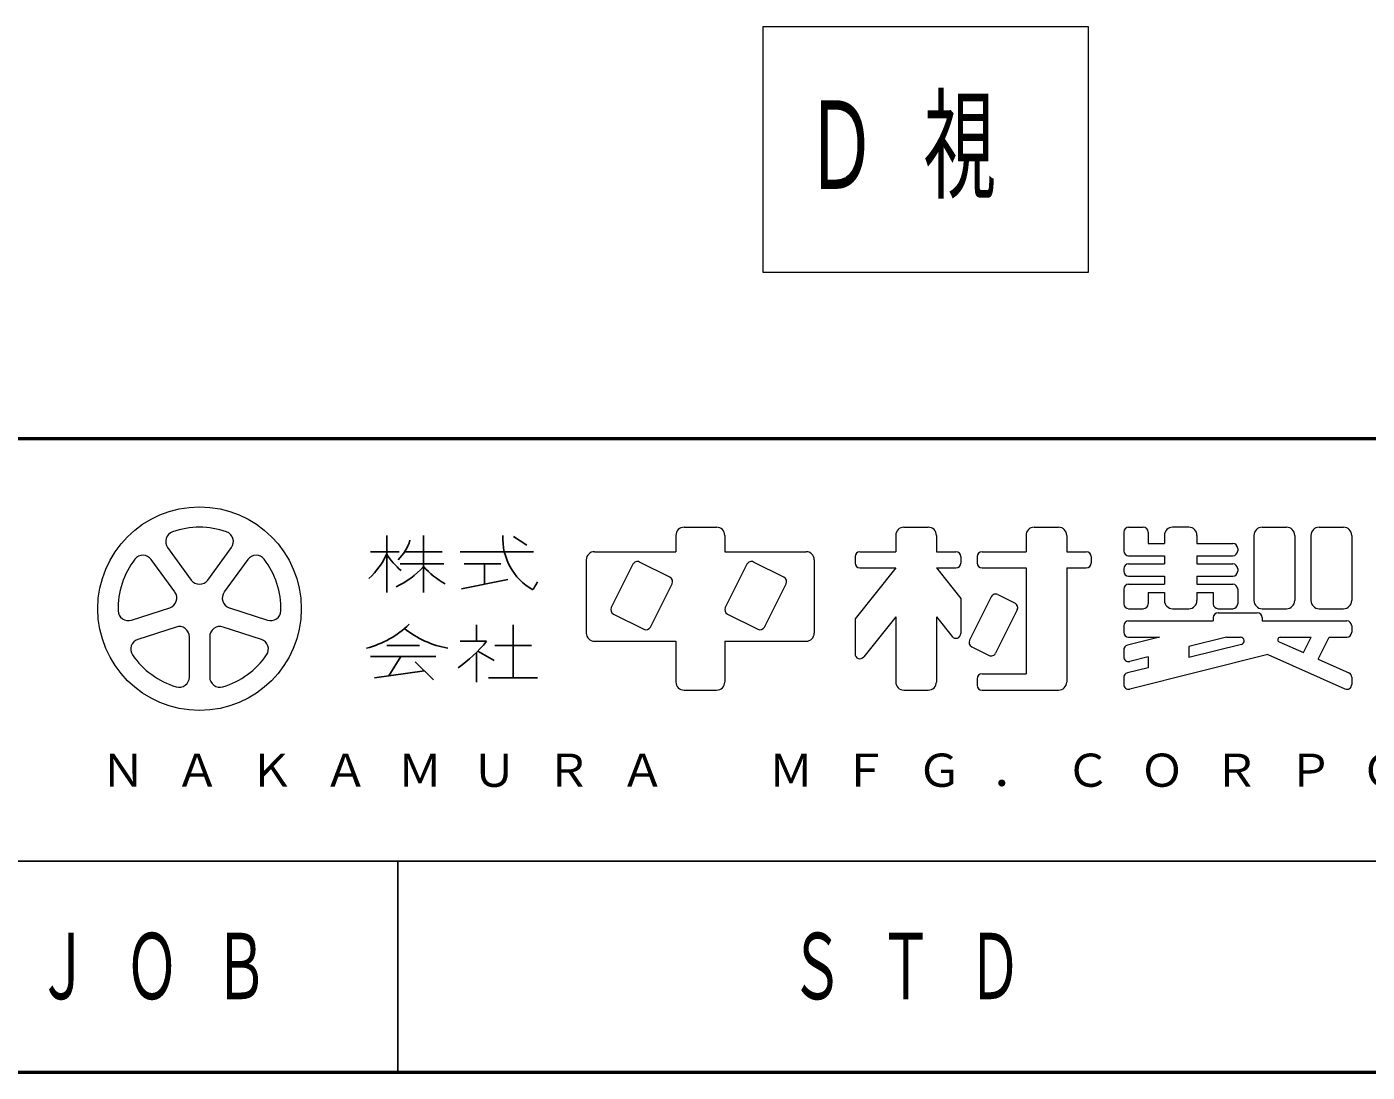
# Model space of a CAD drawing. Units: millimetres on the paper, scale 1:50. Extents: x -385 to 420, y 0 to 267.
# Drawn here: x -67.3 to -22.85, y 0 to 34.65 of the extents above; entities that cross this region are included whole.
import ezdxf

# ---------------------------------------------------------------- set-up
doc = ezdxf.new("R2010")
doc.units = ezdxf.units.MM
doc.layers.add('1_50', color=7, linetype='Continuous', lineweight=25)
doc.layers.add('LY_3', color=7, linetype='Continuous', lineweight=13)
doc.layers.add('LY_4', color=7, linetype='Continuous')
doc.styles.add('ＭＳ ゴシック', font='')
doc.styles.get('ＭＳ ゴシック').set_extended_font_data('MS Gothic')

msp = doc.modelspace()

# ---------------------------------------------------------------- linework, layer by layer
at = {"layer": '1_50', "lineweight": 13}
for p, q in [((-42.894, 34.651), (-42.894, 26.518)), ((-32.094, 34.651), (-42.894, 34.651)), ((-32.094, 26.518), (-32.094, 34.651)), ((-42.894, 26.518), (-32.094, 26.518))]:
    msp.add_line(p, q, dxfattribs=at)
at = {"layer": 'LY_3', "lineweight": 50}
for p, q in [((-385, 21), (0, 21)), ((-385, 0), (0, 0))]:
    msp.add_line(p, q, dxfattribs=at)
at = {"layer": 'LY_3', "lineweight": 25}
for p, q in [((-55.361, 17.793), (-55.361, 15.903)), ((-54.146, 17.793), (-54.146, 15.903)), ((-50.719, 17.467), (-51.16, 17.761)), ((-55.901, 17.253), (-54.956, 17.253)), ((-54.769, 17.253), (-53.525, 17.253)), ((-52.931, 17.253), (-50.501, 17.253)), ((-54.915, 16.848), (-53.471, 16.848)), ((-52.796, 16.848), (-51.581, 16.848)), ((-52.121, 16.848), (-52.121, 16.173)), ((-52.889, 16.02), (-51.353, 16.327)), ((-52.391, 14.823), (-52.391, 14.283)), ((-51.176, 14.823), (-51.176, 13.068)), ((-52.931, 14.283), (-52.051, 14.283)), ((-55.901, 13.784), (-53.741, 13.784)), ((-55.361, 14.148), (-54.281, 14.148)), ((-54.899, 13.784), (-55.289, 13.136)), ((-52.391, 13.91), (-52.391, 12.933)), ((-52.34, 13.96), (-51.796, 13.646)), ((-51.783, 14.148), (-50.568, 14.148)), ((-54.416, 13.607), (-53.81, 13.001)), ((-55.765, 13.067), (-54.113, 13.304)), ((-51.986, 13.068), (-50.366, 13.068)), ((-55, 7), (-55, 0))]:
    msp.add_line(p, q, dxfattribs=at)
at = {"layer": 'LY_3'}
for p, q in [((-45.776, 17.793), (-45.776, 17.253)), ((-45.506, 18.063), (-44.426, 18.063)), ((-44.156, 17.793), (-44.156, 17.253)), ((-38.486, 17.793), (-38.486, 17.253)), ((-38.216, 18.063), (-37.406, 18.063)), ((-37.136, 17.793), (-37.136, 17.253)), ((-34.166, 17.793), (-34.166, 17.253)), ((-33.896, 18.063), (-33.086, 18.063)), ((-32.816, 17.793), (-32.816, 17.253)), ((-30.926, 17.901), (-30.926, 17.28)), ((-30.764, 18.063), (-30.278, 18.063)), ((-30.116, 17.901), (-30.116, 17.523)), ((-29.576, 17.793), (-29.576, 17.523)), ((-28.766, 18.063), (-29.306, 18.063)), ((-28.496, 17.793), (-28.496, 17.523)), ((-26.606, 17.793), (-26.606, 15.633)), ((-26.336, 18.063), (-25.526, 18.063)), ((-25.256, 17.793), (-25.256, 15.633)), ((-24.716, 17.793), (-24.716, 15.633)), ((-24.446, 18.063), (-23.636, 18.063)), ((-23.366, 17.793), (-23.366, 15.633)), ((-62.629, 17.393), (-61.844, 16.313)), ((-61.298, 16.313), (-60.513, 17.393)), ((-30.116, 17.523), (-29.576, 17.523)), ((-28.496, 17.523), (-27.308, 17.523)), ((-27.146, 17.361), (-27.146, 17.28)), ((-62.39, 15.917), (-63.175, 16.997)), ((-59.967, 16.997), (-60.752, 15.917)), ((-48.746, 16.983), (-48.746, 14.553)), ((-48.476, 17.253), (-45.776, 17.253)), ((-45.975, 16.408), (-46.981, 16.911)), ((-44.156, 17.253), (-41.456, 17.253)), ((-42.195, 16.408), (-43.201, 16.911)), ((-41.186, 16.983), (-41.186, 14.553)), ((-39.836, 17.091), (-39.836, 16.875)), ((-39.674, 17.253), (-38.486, 17.253)), ((-37.136, 17.253), (-36.488, 17.253)), ((-36.326, 17.091), (-36.326, 16.875)), ((-35.786, 17.091), (-35.786, 16.875)), ((-35.624, 17.253), (-34.166, 17.253)), ((-32.816, 17.253), (-32.168, 17.253)), ((-32.006, 17.091), (-32.006, 16.875)), ((-30.764, 17.118), (-29.576, 17.118)), ((-29.576, 17.118), (-29.576, 16.848)), ((-28.496, 17.118), (-27.308, 17.118)), ((-28.496, 17.118), (-28.496, 16.848)), ((-47.198, 16.838), (-47.918, 15.4)), ((-43.418, 16.838), (-44.138, 15.4)), ((-38.486, 16.713), (-39.836, 15.026)), ((-39.674, 16.713), (-38.486, 16.713)), ((-37.136, 16.713), (-36.326, 15.701)), ((-37.136, 16.713), (-36.488, 16.713)), ((-35.624, 16.713), (-34.166, 16.713)), ((-34.166, 16.713), (-34.166, 13.203)), ((-32.816, 16.713), (-32.816, 12.933)), ((-32.816, 16.713), (-32.168, 16.713)), ((-30.926, 16.686), (-30.926, 16.605)), ((-30.764, 16.848), (-29.576, 16.848)), ((-28.496, 16.848), (-27.308, 16.848)), ((-27.146, 16.686), (-27.146, 16.605)), ((-46.622, 14.752), (-45.902, 16.19)), ((-42.842, 14.752), (-42.122, 16.19)), ((-30.926, 16.011), (-30.926, 15.525)), ((-30.764, 16.443), (-29.576, 16.443)), ((-30.764, 16.173), (-29.576, 16.173)), ((-29.576, 16.443), (-29.576, 16.173)), ((-28.496, 16.443), (-27.308, 16.443)), ((-28.496, 16.443), (-28.496, 16.173)), ((-28.496, 16.173), (-27.308, 16.173)), ((-27.146, 16.011), (-27.146, 15.525)), ((-36.326, 15.701), (-36.326, 14.543)), ((-35.318, 15.758), (-36.038, 14.32)), ((-35.101, 15.831), (-34.527, 15.544)), ((-30.116, 15.903), (-29.576, 15.903)), ((-30.116, 15.903), (-30.116, 15.525)), ((-29.576, 15.903), (-29.576, 15.633)), ((-28.496, 15.903), (-28.496, 15.633)), ((-28.496, 15.903), (-27.956, 15.903)), ((-27.956, 15.903), (-27.956, 15.525)), ((-63.828, 14.985), (-62.559, 15.397)), ((-60.583, 15.397), (-59.313, 14.985)), ((-47.845, 15.183), (-46.839, 14.68)), ((-44.065, 15.183), (-43.059, 14.68)), ((-34.454, 15.326), (-35.174, 13.888)), ((-30.764, 15.363), (-30.278, 15.363)), ((-29.306, 15.363), (-28.766, 15.363)), ((-27.794, 15.363), (-27.308, 15.363)), ((-27.794, 15.228), (-26.498, 15.228)), ((-26.336, 15.363), (-25.526, 15.363)), ((-24.446, 15.363), (-23.636, 15.363)), ((-62.35, 14.755), (-63.62, 14.343)), ((-59.522, 14.343), (-60.792, 14.755)), ((-39.836, 15.026), (-39.836, 13.868)), ((-38.486, 15.093), (-39.547, 13.766)), ((-38.486, 15.093), (-38.486, 12.933)), ((-37.136, 15.093), (-36.614, 14.441)), ((-37.136, 15.093), (-37.136, 12.933)), ((-30.926, 14.796), (-30.926, 14.58)), ((-30.764, 14.958), (-27.956, 14.958)), ((-27.956, 15.066), (-27.956, 14.958)), ((-26.336, 15.066), (-26.336, 14.958)), ((-26.336, 14.958), (-23.528, 14.958)), ((-23.366, 14.796), (-23.366, 14.58)), ((-61.908, 13.099), (-61.908, 14.434)), ((-61.233, 14.434), (-61.233, 13.099)), ((-48.476, 14.283), (-45.776, 14.283)), ((-45.776, 14.283), (-45.776, 12.933)), ((-44.156, 14.283), (-41.456, 14.283)), ((-44.156, 14.283), (-44.156, 12.933)), ((-29.74, 14.418), (-30.803, 14.152)), ((-30.764, 14.418), (-29.74, 14.418)), ((-27.513, 14.418), (-28.766, 14.105)), ((-27.513, 14.418), (-27.053, 14.418)), ((-25.771, 14.263), (-24.968, 13.906)), ((-25.738, 14.418), (-24.712, 14.418)), ((-24.968, 13.906), (-24.712, 14.418)), ((-24.474, 13.687), (-24.108, 14.418)), ((-24.108, 14.418), (-23.528, 14.418)), ((-35.965, 14.103), (-35.391, 13.816)), ((-30.926, 13.995), (-30.926, 13.773)), ((-26.15, 13.841), (-30.725, 12.697)), ((-27.023, 14.179), (-28.766, 13.743)), ((-28.766, 14.105), (-28.766, 13.743)), ((-26.15, 13.841), (-23.594, 12.705)), ((-30.116, 13.406), (-30.803, 13.234)), ((-30.116, 13.768), (-30.725, 13.615)), ((-30.116, 13.768), (-30.116, 13.406)), ((-24.474, 13.687), (-23.462, 13.237)), ((-35.786, 13.041), (-35.786, 12.825)), ((-35.624, 13.203), (-34.166, 13.203)), ((-30.926, 13.077), (-30.926, 12.854)), ((-23.366, 13.089), (-23.366, 12.853)), ((-45.506, 12.663), (-44.426, 12.663)), ((-38.216, 12.663), (-37.406, 12.663)), ((-35.624, 12.663), (-33.086, 12.663))]:
    msp.add_line(p, q, dxfattribs=at)
at = {"layer": 'LY_3', "color": 211, "lineweight": 25}
msp.add_line((-242.5, 7), (0, 7), dxfattribs=at)
at = {"layer": 'LY_3'}
msp.add_circle((-61.571, 15.363), 3.375, dxfattribs=at)
for centre, radius, start, end in [((-62.356, 17.592), 0.338, 109.3985, 216), ((-61.571, 15.363), 2.7, 70.6016, 109.3985), ((-60.786, 17.592), 0.338, 324, 70.6016), ((-45.506, 17.793), 0.27, 90, 180), ((-44.426, 17.793), 0.27, 0, 90), ((-38.216, 17.793), 0.27, 90, 180), ((-37.406, 17.793), 0.27, 0, 90), ((-33.896, 17.793), 0.27, 90, 180), ((-33.086, 17.793), 0.27, 0, 90), ((-30.764, 17.901), 0.162, 90, 180), ((-30.278, 17.901), 0.162, 0, 90), ((-29.306, 17.793), 0.27, 90, 180), ((-28.766, 17.793), 0.27, 0, 90), ((-26.336, 17.793), 0.27, 90, 180), ((-25.526, 17.793), 0.27, 0, 90), ((-24.446, 17.793), 0.27, 90, 180), ((-23.636, 17.793), 0.27, 0, 90), ((-27.308, 17.361), 0.162, 0, 90), ((-61.571, 15.363), 2.7, 142.6015, 181.3985), ((-63.448, 16.798), 0.338, 36, 142.6015), ((-59.694, 16.798), 0.338, 37.3985, 144), ((-61.571, 15.363), 2.7, 358.6015, 37.3985), ((-48.476, 16.983), 0.27, 90, 180), ((-47.054, 16.766), 0.162, 63.4349, 153.435), ((-43.274, 16.766), 0.162, 63.4349, 153.435), ((-41.456, 16.983), 0.27, 0, 90), ((-39.674, 17.091), 0.162, 90, 180), ((-36.488, 17.091), 0.162, 0, 90), ((-35.624, 17.091), 0.162, 90, 180), ((-32.168, 17.091), 0.162, 0, 90), ((-30.764, 17.28), 0.162, 180, 270), ((-27.308, 17.28), 0.162, 270, 0), ((-39.674, 16.875), 0.162, 180, 270), ((-36.488, 16.875), 0.162, 270, 0), ((-35.624, 16.875), 0.162, 180, 270), ((-32.168, 16.875), 0.162, 270, 0), ((-30.764, 16.686), 0.162, 90, 180), ((-30.764, 16.605), 0.162, 180, 270), ((-27.308, 16.686), 0.162, 0, 90), ((-27.308, 16.605), 0.162, 270, 0), ((-61.571, 16.512), 0.338, 216, 324), ((-46.047, 16.263), 0.162, 333.4349, 63.4349), ((-42.267, 16.263), 0.162, 333.4349, 63.4349), ((-30.764, 16.011), 0.162, 90, 180), ((-27.308, 16.011), 0.162, 0, 90), ((-62.663, 15.718), 0.338, 288, 36), ((-60.479, 15.718), 0.338, 144, 252), ((-35.174, 15.686), 0.162, 63.4349, 153.435), ((-29.306, 15.633), 0.27, 180, 270), ((-28.766, 15.633), 0.27, 270, 0), ((-26.336, 15.633), 0.27, 180, 270), ((-25.526, 15.633), 0.27, 270, 0), ((-24.446, 15.633), 0.27, 180, 270), ((-23.636, 15.633), 0.27, 270, 0), ((-63.933, 15.306), 0.338, 181.3985, 288), ((-59.209, 15.306), 0.338, 252, 358.6016), ((-47.773, 15.328), 0.162, 153.4349, 243.4349), ((-43.993, 15.328), 0.162, 153.4349, 243.4349), ((-34.599, 15.399), 0.162, 333.4349, 63.4349), ((-30.764, 15.525), 0.162, 180, 270), ((-30.278, 15.525), 0.162, 270, 0), ((-27.794, 15.525), 0.162, 180, 270), ((-27.794, 15.066), 0.162, 90, 180), ((-27.308, 15.525), 0.162, 270, 0), ((-26.498, 15.066), 0.162, 0, 90), ((-62.246, 14.434), 0.338, 360, 108), ((-60.896, 14.434), 0.338, 72, 180), ((-46.766, 14.825), 0.162, 243.435, 333.435), ((-42.986, 14.825), 0.162, 243.435, 333.435), ((-30.764, 14.796), 0.162, 90, 180), ((-23.528, 14.796), 0.162, 0, 90), ((-63.516, 14.022), 0.338, 108, 214.6015), ((-59.626, 14.022), 0.338, 325.3985, 72), ((-48.476, 14.553), 0.27, 180, 270), ((-41.456, 14.553), 0.27, 270, 0), ((-36.488, 14.543), 0.162, 218.6596, 0), ((-35.893, 14.248), 0.162, 153.4349, 243.4348), ((-30.764, 14.58), 0.162, 180, 270), ((-27.053, 14.297), 0.121, 284.0365, 90), ((-25.738, 14.337), 0.081, 90, 246.0382), ((-23.528, 14.58), 0.162, 270, 0), ((-61.571, 15.363), 2.7, 214.6016, 253.3985), ((-61.571, 15.363), 2.7, 286.6015, 325.3985), ((-39.674, 13.868), 0.162, 180, 321.3404), ((-35.318, 13.961), 0.162, 243.4349, 333.435), ((-30.764, 13.995), 0.162, 104.0361, 180), ((-30.764, 13.773), 0.162, 180, 284.0361), ((-62.246, 13.099), 0.338, 253.3985, 360), ((-60.896, 13.099), 0.338, 180, 286.6015), ((-45.506, 12.933), 0.27, 180, 270), ((-44.426, 12.933), 0.27, 270, 0), ((-38.216, 12.933), 0.27, 180, 270), ((-37.406, 12.933), 0.27, 270, 0), ((-35.624, 13.041), 0.162, 90, 180), ((-33.086, 12.933), 0.27, 270, 0), ((-30.764, 13.077), 0.162, 104.0361, 180), ((-23.528, 13.089), 0.162, 0, 66.037), ((-35.624, 12.825), 0.162, 180, 270), ((-30.764, 12.854), 0.162, 180, 284.0361), ((-23.528, 12.853), 0.162, 246.037, 0)]:
    msp.add_arc(centre, radius, start, end, dxfattribs=at)
at = {"layer": 'LY_3', "lineweight": 25}
for centre, radius, start, end in [((-49.563, 17.694), 1.953, 177.0947, 240.5189), ((-56.002, 18.047), 1.467, 313.7211, 343.5432), ((-57.466, 18.084), 2.285, 311.3619, 337.1364), ((-53.383, 18.427), 2.345, 212.5035, 230.0063), ((-56.374, 18.818), 3.034, 295.8692, 317.2387), ((-51.918, 18.818), 3.034, 222.7613, 240.1081), ((-51.54, 16.805), 1.299, 321.4211, 334.8249), ((-56.898, 17.257), 3.32, 285.1126, 313.4062), ((-52.77, 17.194), 3.192, 231.1728, 259.7551), ((-55.66, 17.226), 4.657, 304.8726, 320.8041)]:
    msp.add_arc(centre, radius, start, end, dxfattribs=at)

# ---------------------------------------------------------------- texts
at = {"layer": '1_50', "insert": (-41.494, 30.584), "char_height": 2.933, "attachment_point": 4, "style": 'ＭＳ ゴシック'}
msp.add_mtext('\\T1.64;\\W0.6;Ｄ視', dxfattribs=at)
at = {"layer": 'LY_3', "color": 4, "attachment_point": 4, "style": 'ＭＳ ゴシック'}
for s, insert, char_height in [('\\T1.64;ＮＡＫＡＭＵＲＡ\u3000ＭＦＧ．ＣＯＲＰＯＲＡＴＩＯＮ', (-64.855, 10), 1.1), ('\\T1.64;\\W0.6;ＪＯＢ', (-67, 3.5), 2.199)]:
    msp.add_mtext(s, dxfattribs=dict(at, insert=insert, char_height=char_height))
at = {"layer": 'LY_4', "insert": (-42, 3.5), "char_height": 2.199, "attachment_point": 4, "style": 'ＭＳ ゴシック'}
msp.add_mtext('\\T1.64;\\W0.6;ＳＴＤ', dxfattribs=at)

doc.saveas('drawing.dxf')
